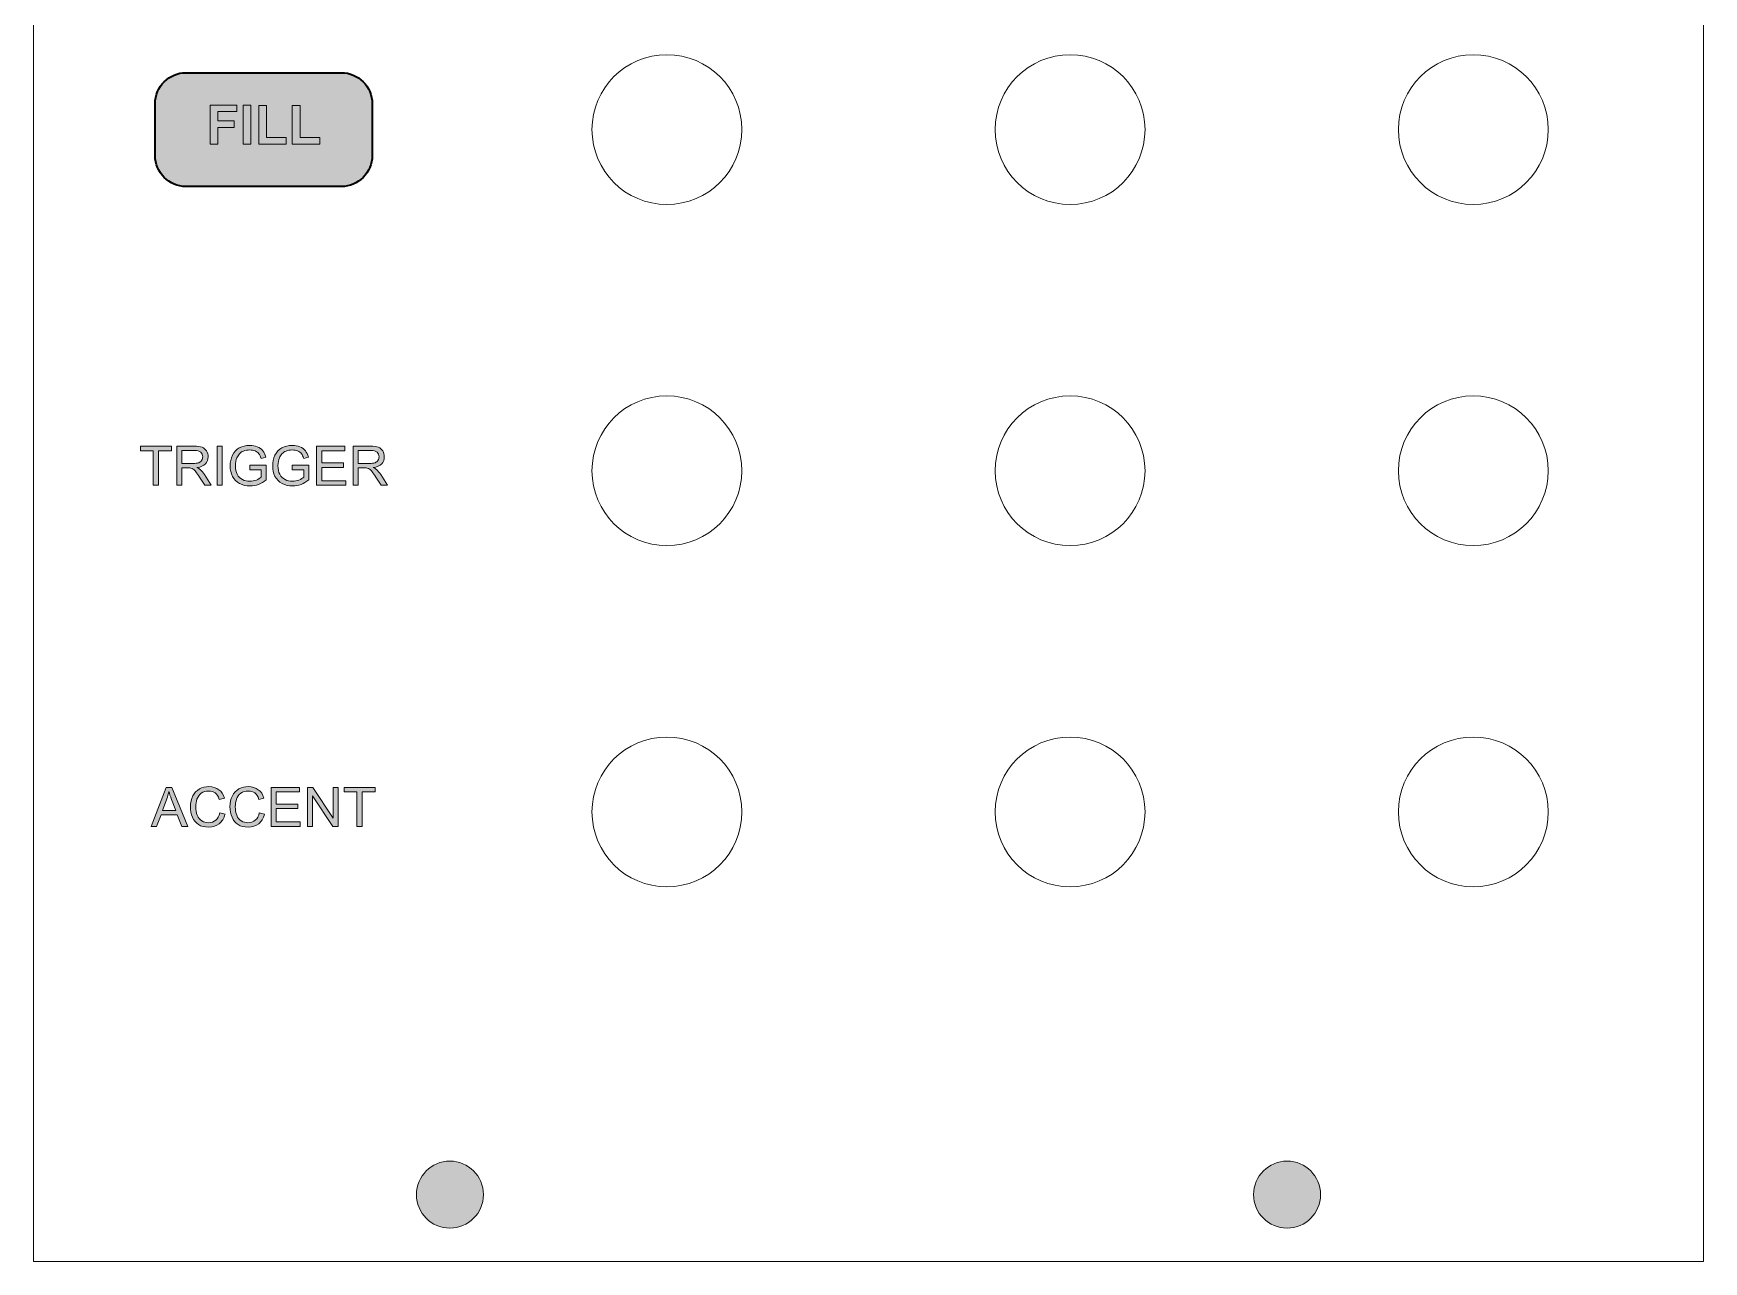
# Model space of a CAD drawing. Header units: millimetres. Extents: x -54 to 54, y -111 to 111.
# Drawn here: x -53.8 to 53.8, y -111 to -31.8 of the extents above; entities that cross this region are included whole.
import ezdxf

# ---------------------------------------------------------------- set-up
doc = ezdxf.new("R2010")
doc.units = ezdxf.units.MM
doc.header["$MEASUREMENT"] = 0
doc.layers.add('Decoupe', color=7, linetype='Continuous')
doc.layers.add('Impression', color=7, linetype='Continuous')

# ---------------------------------------------------------------- blocks, each defined once
blk = doc.blocks.new('block 8')
at = {"layer": 'Impression', "true_color": 0x231f20}
h = blk.add_hatch(color=250, dxfattribs=at)
h.dxf.hatch_style = 2
h.paths.add_polyline_path([(-46.26, -82.94), (-45.29, -80.42), (-44.93, -80.42), (-43.89, -82.94), (-44.27, -82.94), (-44.57, -82.18), (-45.62, -82.18), (-45.9, -82.94)])
edge = h.paths.add_edge_path()
edge.add_spline(control_points=[(-45.53, -81.9), (-45.53, -81.9), (-44.67, -81.9), (-44.67, -81.9), (-44.67, -81.9), (-44.94, -81.2), (-44.94, -81.2), (-45.02, -80.99), (-45.08, -80.82), (-45.11, -80.68), (-45.15, -80.84), (-45.19, -81), (-45.25, -81.16), (-45.25, -81.16), (-45.53, -81.9), (-45.53, -81.9)], knot_values=[0, 0, 0, 0, 1, 1, 1, 2, 2, 2, 3, 3, 3, 4, 4, 4, 5, 5, 5, 5], degree=3, periodic=1)
h = blk.add_hatch(color=250, dxfattribs=at)
h.dxf.hatch_style = 2
edge = h.paths.add_edge_path()
edge.add_spline(control_points=[(-41.82, -82.06), (-41.82, -82.06), (-41.49, -82.14), (-41.49, -82.14), (-41.56, -82.41), (-41.69, -82.62), (-41.87, -82.77), (-42.05, -82.91), (-42.27, -82.98), (-42.54, -82.98), (-42.81, -82.98), (-43.03, -82.93), (-43.2, -82.82), (-43.37, -82.71), (-43.5, -82.55), (-43.59, -82.34), (-43.68, -82.13), (-43.72, -81.9), (-43.72, -81.66), (-43.72, -81.4), (-43.67, -81.17), (-43.57, -80.97), (-43.47, -80.78), (-43.33, -80.63), (-43.14, -80.52), (-42.96, -80.42), (-42.75, -80.37), (-42.53, -80.37), (-42.28, -80.37), (-42.07, -80.44), (-41.89, -80.57), (-41.72, -80.69), (-41.6, -80.87), (-41.53, -81.11), (-41.53, -81.11), (-41.86, -81.19), (-41.86, -81.19), (-41.92, -81), (-42.01, -80.87), (-42.12, -80.78), (-42.23, -80.7), (-42.37, -80.66), (-42.54, -80.66), (-42.73, -80.66), (-42.89, -80.7), (-43.02, -80.8), (-43.15, -80.89), (-43.25, -81.02), (-43.3, -81.17), (-43.35, -81.33), (-43.38, -81.49), (-43.38, -81.66), (-43.38, -81.87), (-43.35, -82.06), (-43.28, -82.22), (-43.22, -82.38), (-43.12, -82.5), (-42.99, -82.58), (-42.86, -82.66), (-42.72, -82.7), (-42.56, -82.7), (-42.38, -82.7), (-42.22, -82.64), (-42.09, -82.54), (-41.96, -82.43), (-41.87, -82.27), (-41.82, -82.06)], knot_values=[0, 0, 0, 0, 1, 1, 1, 2, 2, 2, 3, 3, 3, 4, 4, 4, 5, 5, 5, 6, 6, 6, 7, 7, 7, 8, 8, 8, 9, 9, 9, 10, 10, 10, 11, 11, 11, 12, 12, 12, 13, 13, 13, 14, 14, 14, 15, 15, 15, 16, 16, 16, 17, 17, 17, 18, 18, 18, 19, 19, 19, 20, 20, 20, 21, 21, 21, 22, 22, 22, 22], degree=3, periodic=1)
h = blk.add_hatch(color=250, dxfattribs=at)
h.dxf.hatch_style = 2
edge = h.paths.add_edge_path()
edge.add_spline(control_points=[(-39.28, -82.06), (-39.28, -82.06), (-38.94, -82.14), (-38.94, -82.14), (-39.01, -82.41), (-39.14, -82.62), (-39.32, -82.77), (-39.5, -82.91), (-39.73, -82.98), (-39.99, -82.98), (-40.26, -82.98), (-40.48, -82.93), (-40.65, -82.82), (-40.82, -82.71), (-40.95, -82.55), (-41.04, -82.34), (-41.13, -82.13), (-41.18, -81.9), (-41.18, -81.66), (-41.18, -81.4), (-41.12, -81.17), (-41.02, -80.97), (-40.92, -80.78), (-40.78, -80.63), (-40.6, -80.52), (-40.41, -80.42), (-40.21, -80.37), (-39.98, -80.37), (-39.73, -80.37), (-39.52, -80.44), (-39.35, -80.57), (-39.17, -80.69), (-39.05, -80.87), (-38.99, -81.11), (-38.99, -81.11), (-39.32, -81.19), (-39.32, -81.19), (-39.37, -81), (-39.46, -80.87), (-39.57, -80.78), (-39.68, -80.7), (-39.82, -80.66), (-39.99, -80.66), (-40.18, -80.66), (-40.35, -80.7), (-40.48, -80.8), (-40.61, -80.89), (-40.7, -81.02), (-40.75, -81.17), (-40.8, -81.33), (-40.83, -81.49), (-40.83, -81.66), (-40.83, -81.87), (-40.8, -82.06), (-40.74, -82.22), (-40.67, -82.38), (-40.58, -82.5), (-40.45, -82.58), (-40.31, -82.66), (-40.17, -82.7), (-40.02, -82.7), (-39.83, -82.7), (-39.67, -82.64), (-39.54, -82.54), (-39.41, -82.43), (-39.32, -82.27), (-39.28, -82.06)], knot_values=[0, 0, 0, 0, 1, 1, 1, 2, 2, 2, 3, 3, 3, 4, 4, 4, 5, 5, 5, 6, 6, 6, 7, 7, 7, 8, 8, 8, 9, 9, 9, 10, 10, 10, 11, 11, 11, 12, 12, 12, 13, 13, 13, 14, 14, 14, 15, 15, 15, 16, 16, 16, 17, 17, 17, 18, 18, 18, 19, 19, 19, 20, 20, 20, 21, 21, 21, 22, 22, 22, 22], degree=3, periodic=1)
h = blk.add_hatch(color=250, dxfattribs=at)
h.dxf.hatch_style = 2
h.paths.add_polyline_path([(-38.52, -82.94), (-38.52, -80.42), (-36.7, -80.42), (-36.7, -80.71), (-38.19, -80.71), (-38.19, -81.49), (-36.79, -81.49), (-36.79, -81.78), (-38.19, -81.78), (-38.19, -82.64), (-36.64, -82.64), (-36.64, -82.94)])
h = blk.add_hatch(color=250, dxfattribs=at)
h.dxf.hatch_style = 2
h.paths.add_polyline_path([(-36.18, -82.94), (-36.18, -80.42), (-35.84, -80.42), (-34.51, -82.4), (-34.51, -80.42), (-34.19, -80.42), (-34.19, -82.94), (-34.54, -82.94), (-35.86, -80.96), (-35.86, -82.94)])
h = blk.add_hatch(color=250, dxfattribs=at)
h.dxf.hatch_style = 2
h.paths.add_polyline_path([(-32.99, -82.94), (-32.99, -80.71), (-33.82, -80.71), (-33.82, -80.42), (-31.82, -80.42), (-31.82, -80.71), (-32.65, -80.71), (-32.65, -82.94)])
at = {"layer": 'Impression', "lineweight": 0}
for points in [[(-46.26, -82.94), (-45.29, -80.42), (-44.93, -80.42), (-43.89, -82.94), (-44.27, -82.94), (-44.57, -82.18), (-45.62, -82.18), (-45.9, -82.94), (-46.26, -82.94)], [(-38.52, -82.94), (-38.52, -80.42), (-36.7, -80.42), (-36.7, -80.71), (-38.19, -80.71), (-38.19, -81.49), (-36.79, -81.49), (-36.79, -81.78), (-38.19, -81.78), (-38.19, -82.64), (-36.64, -82.64), (-36.64, -82.94), (-38.52, -82.94)], [(-36.18, -82.94), (-36.18, -80.42), (-35.84, -80.42), (-34.51, -82.4), (-34.51, -80.42), (-34.19, -80.42), (-34.19, -82.94), (-34.54, -82.94), (-35.86, -80.96), (-35.86, -82.94), (-36.18, -82.94)], [(-32.99, -82.94), (-32.99, -80.71), (-33.82, -80.71), (-33.82, -80.42), (-31.82, -80.42), (-31.82, -80.71), (-32.65, -80.71), (-32.65, -82.94), (-32.99, -82.94)]]:
    blk.add_lwpolyline(points, dxfattribs=at)
for points, knots in [([(-45.53, -81.9), (-45.53, -81.9), (-44.67, -81.9), (-44.67, -81.9), (-44.67, -81.9), (-44.94, -81.2), (-44.94, -81.2), (-45.02, -80.99), (-45.08, -80.82), (-45.11, -80.68), (-45.15, -80.84), (-45.19, -81), (-45.25, -81.16), (-45.25, -81.16), (-45.53, -81.9), (-45.53, -81.9)], [0, 0, 0, 0, 1, 1, 1, 2, 2, 2, 3, 3, 3, 4, 4, 4, 5, 5, 5, 5]), ([(-41.82, -82.06), (-41.82, -82.06), (-41.49, -82.14), (-41.49, -82.14), (-41.56, -82.41), (-41.69, -82.62), (-41.87, -82.77), (-42.05, -82.91), (-42.27, -82.98), (-42.54, -82.98), (-42.81, -82.98), (-43.03, -82.93), (-43.2, -82.82), (-43.37, -82.71), (-43.5, -82.55), (-43.59, -82.34), (-43.68, -82.13), (-43.72, -81.9), (-43.72, -81.66), (-43.72, -81.4), (-43.67, -81.17), (-43.57, -80.97), (-43.47, -80.78), (-43.33, -80.63), (-43.14, -80.52), (-42.96, -80.42), (-42.75, -80.37), (-42.53, -80.37), (-42.28, -80.37), (-42.07, -80.44), (-41.89, -80.57), (-41.72, -80.69), (-41.6, -80.87), (-41.53, -81.11), (-41.53, -81.11), (-41.86, -81.19), (-41.86, -81.19), (-41.92, -81), (-42.01, -80.87), (-42.12, -80.78), (-42.23, -80.7), (-42.37, -80.66), (-42.54, -80.66), (-42.73, -80.66), (-42.89, -80.7), (-43.02, -80.8), (-43.15, -80.89), (-43.25, -81.02), (-43.3, -81.17), (-43.35, -81.33), (-43.38, -81.49), (-43.38, -81.66), (-43.38, -81.87), (-43.35, -82.06), (-43.28, -82.22), (-43.22, -82.38), (-43.12, -82.5), (-42.99, -82.58), (-42.86, -82.66), (-42.72, -82.7), (-42.56, -82.7), (-42.38, -82.7), (-42.22, -82.64), (-42.09, -82.54), (-41.96, -82.43), (-41.87, -82.27), (-41.82, -82.06)], [0, 0, 0, 0, 1, 1, 1, 2, 2, 2, 3, 3, 3, 4, 4, 4, 5, 5, 5, 6, 6, 6, 7, 7, 7, 8, 8, 8, 9, 9, 9, 10, 10, 10, 11, 11, 11, 12, 12, 12, 13, 13, 13, 14, 14, 14, 15, 15, 15, 16, 16, 16, 17, 17, 17, 18, 18, 18, 19, 19, 19, 20, 20, 20, 21, 21, 21, 22, 22, 22, 22]), ([(-39.28, -82.06), (-39.28, -82.06), (-38.94, -82.14), (-38.94, -82.14), (-39.01, -82.41), (-39.14, -82.62), (-39.32, -82.77), (-39.5, -82.91), (-39.73, -82.98), (-39.99, -82.98), (-40.26, -82.98), (-40.48, -82.93), (-40.65, -82.82), (-40.82, -82.71), (-40.95, -82.55), (-41.04, -82.34), (-41.13, -82.13), (-41.18, -81.9), (-41.18, -81.66), (-41.18, -81.4), (-41.12, -81.17), (-41.02, -80.97), (-40.92, -80.78), (-40.78, -80.63), (-40.6, -80.52), (-40.41, -80.42), (-40.21, -80.37), (-39.98, -80.37), (-39.73, -80.37), (-39.52, -80.44), (-39.35, -80.57), (-39.17, -80.69), (-39.05, -80.87), (-38.99, -81.11), (-38.99, -81.11), (-39.32, -81.19), (-39.32, -81.19), (-39.37, -81), (-39.46, -80.87), (-39.57, -80.78), (-39.68, -80.7), (-39.82, -80.66), (-39.99, -80.66), (-40.18, -80.66), (-40.35, -80.7), (-40.48, -80.8), (-40.61, -80.89), (-40.7, -81.02), (-40.75, -81.17), (-40.8, -81.33), (-40.83, -81.49), (-40.83, -81.66), (-40.83, -81.87), (-40.8, -82.06), (-40.74, -82.22), (-40.67, -82.38), (-40.58, -82.5), (-40.45, -82.58), (-40.31, -82.66), (-40.17, -82.7), (-40.02, -82.7), (-39.83, -82.7), (-39.67, -82.64), (-39.54, -82.54), (-39.41, -82.43), (-39.32, -82.27), (-39.28, -82.06)], [0, 0, 0, 0, 1, 1, 1, 2, 2, 2, 3, 3, 3, 4, 4, 4, 5, 5, 5, 6, 6, 6, 7, 7, 7, 8, 8, 8, 9, 9, 9, 10, 10, 10, 11, 11, 11, 12, 12, 12, 13, 13, 13, 14, 14, 14, 15, 15, 15, 16, 16, 16, 17, 17, 17, 18, 18, 18, 19, 19, 19, 20, 20, 20, 21, 21, 21, 22, 22, 22, 22])]:
    blk.add_open_spline(points, degree=3, knots=knots, dxfattribs=at)
blk = doc.blocks.new('block 9')
at = {"layer": 'Impression', "true_color": 0x231f20}
h = blk.add_hatch(color=250, dxfattribs=at)
h.dxf.hatch_style = 2
h.paths.add_polyline_path([(-46.12, -60.94), (-46.12, -58.71), (-46.95, -58.71), (-46.95, -58.42), (-44.95, -58.42), (-44.95, -58.71), (-45.79, -58.71), (-45.79, -60.94)])
h = blk.add_hatch(color=250, dxfattribs=at)
h.dxf.hatch_style = 2
edge = h.paths.add_edge_path()
edge.add_spline(control_points=[(-44.6, -60.94), (-44.6, -60.94), (-44.6, -58.42), (-44.6, -58.42), (-44.6, -58.42), (-43.48, -58.42), (-43.48, -58.42), (-43.26, -58.42), (-43.09, -58.44), (-42.97, -58.48), (-42.85, -58.53), (-42.76, -58.61), (-42.69, -58.72), (-42.62, -58.84), (-42.58, -58.97), (-42.58, -59.1), (-42.58, -59.28), (-42.64, -59.43), (-42.76, -59.56), (-42.87, -59.68), (-43.05, -59.76), (-43.3, -59.79), (-43.21, -59.83), (-43.14, -59.88), (-43.09, -59.92), (-43, -60.01), (-42.9, -60.12), (-42.82, -60.25), (-42.82, -60.25), (-42.38, -60.94), (-42.38, -60.94), (-42.38, -60.94), (-42.8, -60.94), (-42.8, -60.94), (-42.8, -60.94), (-43.13, -60.42), (-43.13, -60.42), (-43.23, -60.26), (-43.31, -60.15), (-43.37, -60.07), (-43.44, -59.99), (-43.49, -59.93), (-43.54, -59.9), (-43.59, -59.87), (-43.64, -59.84), (-43.7, -59.83), (-43.73, -59.82), (-43.8, -59.82), (-43.88, -59.82), (-43.88, -59.82), (-44.27, -59.82), (-44.27, -59.82), (-44.27, -59.82), (-44.27, -60.94), (-44.27, -60.94), (-44.27, -60.94), (-44.6, -60.94), (-44.6, -60.94)], knot_values=[0, 0, 0, 0, 1, 1, 1, 2, 2, 2, 3, 3, 3, 4, 4, 4, 5, 5, 5, 6, 6, 6, 7, 7, 7, 8, 8, 8, 9, 9, 9, 10, 10, 10, 11, 11, 11, 12, 12, 12, 13, 13, 13, 14, 14, 14, 15, 15, 15, 16, 16, 16, 17, 17, 17, 18, 18, 18, 19, 19, 19, 19], degree=3, periodic=1)
edge = h.paths.add_edge_path()
edge.add_spline(control_points=[(-44.27, -59.53), (-44.27, -59.53), (-43.55, -59.53), (-43.55, -59.53), (-43.4, -59.53), (-43.28, -59.51), (-43.19, -59.48), (-43.11, -59.45), (-43.04, -59.4), (-43, -59.33), (-42.95, -59.26), (-42.93, -59.19), (-42.93, -59.1), (-42.93, -58.98), (-42.97, -58.89), (-43.06, -58.81), (-43.15, -58.73), (-43.28, -58.69), (-43.47, -58.69), (-43.47, -58.69), (-44.27, -58.69), (-44.27, -58.69), (-44.27, -58.69), (-44.27, -59.53), (-44.27, -59.53)], knot_values=[0, 0, 0, 0, 1, 1, 1, 2, 2, 2, 3, 3, 3, 4, 4, 4, 5, 5, 5, 6, 6, 6, 7, 7, 7, 8, 8, 8, 8], degree=3, periodic=1)
h = blk.add_hatch(color=250, dxfattribs=at)
h.dxf.hatch_style = 2
h.paths.add_polyline_path([(-42, -60.94), (-42, -58.42), (-41.67, -58.42), (-41.67, -60.94)])
h = blk.add_hatch(color=250, dxfattribs=at)
h.dxf.hatch_style = 2
edge = h.paths.add_edge_path()
edge.add_spline(control_points=[(-39.9, -59.95), (-39.9, -59.95), (-39.9, -59.65), (-39.9, -59.65), (-39.9, -59.65), (-38.83, -59.65), (-38.83, -59.65), (-38.83, -59.65), (-38.83, -60.59), (-38.83, -60.59), (-38.99, -60.72), (-39.16, -60.82), (-39.34, -60.88), (-39.51, -60.95), (-39.69, -60.98), (-39.87, -60.98), (-40.12, -60.98), (-40.35, -60.93), (-40.55, -60.82), (-40.75, -60.72), (-40.91, -60.56), (-41.01, -60.36), (-41.11, -60.16), (-41.17, -59.94), (-41.17, -59.69), (-41.17, -59.44), (-41.11, -59.21), (-41.01, -59), (-40.91, -58.79), (-40.76, -58.63), (-40.57, -58.53), (-40.37, -58.42), (-40.15, -58.37), (-39.9, -58.37), (-39.72, -58.37), (-39.55, -58.4), (-39.41, -58.46), (-39.26, -58.52), (-39.14, -58.6), (-39.06, -58.71), (-38.97, -58.81), (-38.91, -58.95), (-38.87, -59.12), (-38.87, -59.12), (-39.17, -59.2), (-39.17, -59.2), (-39.21, -59.08), (-39.25, -58.97), (-39.31, -58.9), (-39.37, -58.83), (-39.45, -58.77), (-39.55, -58.72), (-39.66, -58.68), (-39.77, -58.66), (-39.9, -58.66), (-40.05, -58.66), (-40.18, -58.68), (-40.3, -58.73), (-40.41, -58.77), (-40.5, -58.84), (-40.56, -58.91), (-40.63, -58.99), (-40.69, -59.07), (-40.72, -59.16), (-40.79, -59.32), (-40.82, -59.49), (-40.82, -59.67), (-40.82, -59.89), (-40.78, -60.08), (-40.7, -60.23), (-40.63, -60.39), (-40.51, -60.5), (-40.37, -60.57), (-40.22, -60.65), (-40.06, -60.68), (-39.89, -60.68), (-39.75, -60.68), (-39.61, -60.65), (-39.47, -60.6), (-39.33, -60.54), (-39.23, -60.48), (-39.16, -60.42), (-39.16, -60.42), (-39.16, -59.95), (-39.16, -59.95), (-39.16, -59.95), (-39.9, -59.95), (-39.9, -59.95)], knot_values=[0, 0, 0, 0, 1, 1, 1, 2, 2, 2, 3, 3, 3, 4, 4, 4, 5, 5, 5, 6, 6, 6, 7, 7, 7, 8, 8, 8, 9, 9, 9, 10, 10, 10, 11, 11, 11, 12, 12, 12, 13, 13, 13, 14, 14, 14, 15, 15, 15, 16, 16, 16, 17, 17, 17, 18, 18, 18, 19, 19, 19, 20, 20, 20, 21, 21, 21, 22, 22, 22, 23, 23, 23, 24, 24, 24, 25, 25, 25, 26, 26, 26, 27, 27, 27, 28, 28, 28, 29, 29, 29, 29], degree=3, periodic=1)
h = blk.add_hatch(color=250, dxfattribs=at)
h.dxf.hatch_style = 2
edge = h.paths.add_edge_path()
edge.add_spline(control_points=[(-37.16, -59.95), (-37.16, -59.95), (-37.16, -59.65), (-37.16, -59.65), (-37.16, -59.65), (-36.09, -59.65), (-36.09, -59.65), (-36.09, -59.65), (-36.09, -60.59), (-36.09, -60.59), (-36.25, -60.72), (-36.42, -60.82), (-36.59, -60.88), (-36.77, -60.95), (-36.95, -60.98), (-37.13, -60.98), (-37.38, -60.98), (-37.6, -60.93), (-37.81, -60.82), (-38.01, -60.72), (-38.16, -60.56), (-38.27, -60.36), (-38.37, -60.16), (-38.42, -59.94), (-38.42, -59.69), (-38.42, -59.44), (-38.37, -59.21), (-38.27, -59), (-38.16, -58.79), (-38.02, -58.63), (-37.82, -58.53), (-37.63, -58.42), (-37.41, -58.37), (-37.16, -58.37), (-36.97, -58.37), (-36.81, -58.4), (-36.66, -58.46), (-36.51, -58.52), (-36.4, -58.6), (-36.31, -58.71), (-36.23, -58.81), (-36.17, -58.95), (-36.12, -59.12), (-36.12, -59.12), (-36.42, -59.2), (-36.42, -59.2), (-36.46, -59.08), (-36.51, -58.97), (-36.57, -58.9), (-36.62, -58.83), (-36.7, -58.77), (-36.81, -58.72), (-36.91, -58.68), (-37.03, -58.66), (-37.16, -58.66), (-37.31, -58.66), (-37.44, -58.68), (-37.55, -58.73), (-37.66, -58.77), (-37.75, -58.84), (-37.82, -58.91), (-37.89, -58.99), (-37.94, -59.07), (-37.98, -59.16), (-38.04, -59.32), (-38.08, -59.49), (-38.08, -59.67), (-38.08, -59.89), (-38.04, -60.08), (-37.96, -60.23), (-37.88, -60.39), (-37.77, -60.5), (-37.62, -60.57), (-37.47, -60.65), (-37.32, -60.68), (-37.15, -60.68), (-37.01, -60.68), (-36.86, -60.65), (-36.73, -60.6), (-36.59, -60.54), (-36.48, -60.48), (-36.41, -60.42), (-36.41, -60.42), (-36.41, -59.95), (-36.41, -59.95), (-36.41, -59.95), (-37.16, -59.95), (-37.16, -59.95)], knot_values=[0, 0, 0, 0, 1, 1, 1, 2, 2, 2, 3, 3, 3, 4, 4, 4, 5, 5, 5, 6, 6, 6, 7, 7, 7, 8, 8, 8, 9, 9, 9, 10, 10, 10, 11, 11, 11, 12, 12, 12, 13, 13, 13, 14, 14, 14, 15, 15, 15, 16, 16, 16, 17, 17, 17, 18, 18, 18, 19, 19, 19, 20, 20, 20, 21, 21, 21, 22, 22, 22, 23, 23, 23, 24, 24, 24, 25, 25, 25, 26, 26, 26, 27, 27, 27, 28, 28, 28, 29, 29, 29, 29], degree=3, periodic=1)
h = blk.add_hatch(color=250, dxfattribs=at)
h.dxf.hatch_style = 2
h.paths.add_polyline_path([(-35.59, -60.94), (-35.59, -58.42), (-33.76, -58.42), (-33.76, -58.71), (-35.25, -58.71), (-35.25, -59.49), (-33.85, -59.49), (-33.85, -59.78), (-35.25, -59.78), (-35.25, -60.64), (-33.7, -60.64), (-33.7, -60.94)])
h = blk.add_hatch(color=250, dxfattribs=at)
h.dxf.hatch_style = 2
edge = h.paths.add_edge_path()
edge.add_spline(control_points=[(-33.23, -60.94), (-33.23, -60.94), (-33.23, -58.42), (-33.23, -58.42), (-33.23, -58.42), (-32.11, -58.42), (-32.11, -58.42), (-31.89, -58.42), (-31.72, -58.44), (-31.6, -58.48), (-31.48, -58.53), (-31.39, -58.61), (-31.32, -58.72), (-31.25, -58.84), (-31.22, -58.97), (-31.22, -59.1), (-31.22, -59.28), (-31.27, -59.43), (-31.39, -59.56), (-31.51, -59.68), (-31.68, -59.76), (-31.93, -59.79), (-31.84, -59.83), (-31.77, -59.88), (-31.73, -59.92), (-31.63, -60.01), (-31.54, -60.12), (-31.45, -60.25), (-31.45, -60.25), (-31.01, -60.94), (-31.01, -60.94), (-31.01, -60.94), (-31.43, -60.94), (-31.43, -60.94), (-31.43, -60.94), (-31.76, -60.42), (-31.76, -60.42), (-31.86, -60.26), (-31.94, -60.15), (-32, -60.07), (-32.07, -59.99), (-32.12, -59.93), (-32.17, -59.9), (-32.22, -59.87), (-32.28, -59.84), (-32.33, -59.83), (-32.36, -59.82), (-32.43, -59.82), (-32.51, -59.82), (-32.51, -59.82), (-32.9, -59.82), (-32.9, -59.82), (-32.9, -59.82), (-32.9, -60.94), (-32.9, -60.94), (-32.9, -60.94), (-33.23, -60.94), (-33.23, -60.94)], knot_values=[0, 0, 0, 0, 1, 1, 1, 2, 2, 2, 3, 3, 3, 4, 4, 4, 5, 5, 5, 6, 6, 6, 7, 7, 7, 8, 8, 8, 9, 9, 9, 10, 10, 10, 11, 11, 11, 12, 12, 12, 13, 13, 13, 14, 14, 14, 15, 15, 15, 16, 16, 16, 17, 17, 17, 18, 18, 18, 19, 19, 19, 19], degree=3, periodic=1)
edge = h.paths.add_edge_path()
edge.add_spline(control_points=[(-32.9, -59.53), (-32.9, -59.53), (-32.18, -59.53), (-32.18, -59.53), (-32.03, -59.53), (-31.91, -59.51), (-31.82, -59.48), (-31.74, -59.45), (-31.67, -59.4), (-31.63, -59.33), (-31.58, -59.26), (-31.56, -59.19), (-31.56, -59.1), (-31.56, -58.98), (-31.6, -58.89), (-31.69, -58.81), (-31.78, -58.73), (-31.91, -58.69), (-32.1, -58.69), (-32.1, -58.69), (-32.9, -58.69), (-32.9, -58.69), (-32.9, -58.69), (-32.9, -59.53), (-32.9, -59.53)], knot_values=[0, 0, 0, 0, 1, 1, 1, 2, 2, 2, 3, 3, 3, 4, 4, 4, 5, 5, 5, 6, 6, 6, 7, 7, 7, 8, 8, 8, 8], degree=3, periodic=1)
at = {"layer": 'Impression', "lineweight": 0}
for points in [[(-46.12, -60.94), (-46.12, -58.71), (-46.95, -58.71), (-46.95, -58.42), (-44.95, -58.42), (-44.95, -58.71), (-45.79, -58.71), (-45.79, -60.94), (-46.12, -60.94)], [(-42, -60.94), (-42, -58.42), (-41.67, -58.42), (-41.67, -60.94), (-42, -60.94)], [(-35.59, -60.94), (-35.59, -58.42), (-33.76, -58.42), (-33.76, -58.71), (-35.25, -58.71), (-35.25, -59.49), (-33.85, -59.49), (-33.85, -59.78), (-35.25, -59.78), (-35.25, -60.64), (-33.7, -60.64), (-33.7, -60.94), (-35.59, -60.94)]]:
    blk.add_lwpolyline(points, dxfattribs=at)
for points, knots in [([(-44.6, -60.94), (-44.6, -60.94), (-44.6, -58.42), (-44.6, -58.42), (-44.6, -58.42), (-43.48, -58.42), (-43.48, -58.42), (-43.26, -58.42), (-43.09, -58.44), (-42.97, -58.48), (-42.85, -58.53), (-42.76, -58.61), (-42.69, -58.72), (-42.62, -58.84), (-42.58, -58.97), (-42.58, -59.1), (-42.58, -59.28), (-42.64, -59.43), (-42.76, -59.56), (-42.87, -59.68), (-43.05, -59.76), (-43.3, -59.79), (-43.21, -59.83), (-43.14, -59.88), (-43.09, -59.92), (-43, -60.01), (-42.9, -60.12), (-42.82, -60.25), (-42.82, -60.25), (-42.38, -60.94), (-42.38, -60.94), (-42.38, -60.94), (-42.8, -60.94), (-42.8, -60.94), (-42.8, -60.94), (-43.13, -60.42), (-43.13, -60.42), (-43.23, -60.26), (-43.31, -60.15), (-43.37, -60.07), (-43.44, -59.99), (-43.49, -59.93), (-43.54, -59.9), (-43.59, -59.87), (-43.64, -59.84), (-43.7, -59.83), (-43.73, -59.82), (-43.8, -59.82), (-43.88, -59.82), (-43.88, -59.82), (-44.27, -59.82), (-44.27, -59.82), (-44.27, -59.82), (-44.27, -60.94), (-44.27, -60.94), (-44.27, -60.94), (-44.6, -60.94), (-44.6, -60.94)], [0, 0, 0, 0, 1, 1, 1, 2, 2, 2, 3, 3, 3, 4, 4, 4, 5, 5, 5, 6, 6, 6, 7, 7, 7, 8, 8, 8, 9, 9, 9, 10, 10, 10, 11, 11, 11, 12, 12, 12, 13, 13, 13, 14, 14, 14, 15, 15, 15, 16, 16, 16, 17, 17, 17, 18, 18, 18, 19, 19, 19, 19]), ([(-44.27, -59.53), (-44.27, -59.53), (-43.55, -59.53), (-43.55, -59.53), (-43.4, -59.53), (-43.28, -59.51), (-43.19, -59.48), (-43.11, -59.45), (-43.04, -59.4), (-43, -59.33), (-42.95, -59.26), (-42.93, -59.19), (-42.93, -59.1), (-42.93, -58.98), (-42.97, -58.89), (-43.06, -58.81), (-43.15, -58.73), (-43.28, -58.69), (-43.47, -58.69), (-43.47, -58.69), (-44.27, -58.69), (-44.27, -58.69), (-44.27, -58.69), (-44.27, -59.53), (-44.27, -59.53)], [0, 0, 0, 0, 1, 1, 1, 2, 2, 2, 3, 3, 3, 4, 4, 4, 5, 5, 5, 6, 6, 6, 7, 7, 7, 8, 8, 8, 8]), ([(-39.9, -59.95), (-39.9, -59.95), (-39.9, -59.65), (-39.9, -59.65), (-39.9, -59.65), (-38.83, -59.65), (-38.83, -59.65), (-38.83, -59.65), (-38.83, -60.59), (-38.83, -60.59), (-38.99, -60.72), (-39.16, -60.82), (-39.34, -60.88), (-39.51, -60.95), (-39.69, -60.98), (-39.87, -60.98), (-40.12, -60.98), (-40.35, -60.93), (-40.55, -60.82), (-40.75, -60.72), (-40.91, -60.56), (-41.01, -60.36), (-41.11, -60.16), (-41.17, -59.94), (-41.17, -59.69), (-41.17, -59.44), (-41.11, -59.21), (-41.01, -59), (-40.91, -58.79), (-40.76, -58.63), (-40.57, -58.53), (-40.37, -58.42), (-40.15, -58.37), (-39.9, -58.37), (-39.72, -58.37), (-39.55, -58.4), (-39.41, -58.46), (-39.26, -58.52), (-39.14, -58.6), (-39.06, -58.71), (-38.97, -58.81), (-38.91, -58.95), (-38.87, -59.12), (-38.87, -59.12), (-39.17, -59.2), (-39.17, -59.2), (-39.21, -59.08), (-39.25, -58.97), (-39.31, -58.9), (-39.37, -58.83), (-39.45, -58.77), (-39.55, -58.72), (-39.66, -58.68), (-39.77, -58.66), (-39.9, -58.66), (-40.05, -58.66), (-40.18, -58.68), (-40.3, -58.73), (-40.41, -58.77), (-40.5, -58.84), (-40.56, -58.91), (-40.63, -58.99), (-40.69, -59.07), (-40.72, -59.16), (-40.79, -59.32), (-40.82, -59.49), (-40.82, -59.67), (-40.82, -59.89), (-40.78, -60.08), (-40.7, -60.23), (-40.63, -60.39), (-40.51, -60.5), (-40.37, -60.57), (-40.22, -60.65), (-40.06, -60.68), (-39.89, -60.68), (-39.75, -60.68), (-39.61, -60.65), (-39.47, -60.6), (-39.33, -60.54), (-39.23, -60.48), (-39.16, -60.42), (-39.16, -60.42), (-39.16, -59.95), (-39.16, -59.95), (-39.16, -59.95), (-39.9, -59.95), (-39.9, -59.95)], [0, 0, 0, 0, 1, 1, 1, 2, 2, 2, 3, 3, 3, 4, 4, 4, 5, 5, 5, 6, 6, 6, 7, 7, 7, 8, 8, 8, 9, 9, 9, 10, 10, 10, 11, 11, 11, 12, 12, 12, 13, 13, 13, 14, 14, 14, 15, 15, 15, 16, 16, 16, 17, 17, 17, 18, 18, 18, 19, 19, 19, 20, 20, 20, 21, 21, 21, 22, 22, 22, 23, 23, 23, 24, 24, 24, 25, 25, 25, 26, 26, 26, 27, 27, 27, 28, 28, 28, 29, 29, 29, 29]), ([(-37.16, -59.95), (-37.16, -59.95), (-37.16, -59.65), (-37.16, -59.65), (-37.16, -59.65), (-36.09, -59.65), (-36.09, -59.65), (-36.09, -59.65), (-36.09, -60.59), (-36.09, -60.59), (-36.25, -60.72), (-36.42, -60.82), (-36.59, -60.88), (-36.77, -60.95), (-36.95, -60.98), (-37.13, -60.98), (-37.38, -60.98), (-37.6, -60.93), (-37.81, -60.82), (-38.01, -60.72), (-38.16, -60.56), (-38.27, -60.36), (-38.37, -60.16), (-38.42, -59.94), (-38.42, -59.69), (-38.42, -59.44), (-38.37, -59.21), (-38.27, -59), (-38.16, -58.79), (-38.02, -58.63), (-37.82, -58.53), (-37.63, -58.42), (-37.41, -58.37), (-37.16, -58.37), (-36.97, -58.37), (-36.81, -58.4), (-36.66, -58.46), (-36.51, -58.52), (-36.4, -58.6), (-36.31, -58.71), (-36.23, -58.81), (-36.17, -58.95), (-36.12, -59.12), (-36.12, -59.12), (-36.42, -59.2), (-36.42, -59.2), (-36.46, -59.08), (-36.51, -58.97), (-36.57, -58.9), (-36.62, -58.83), (-36.7, -58.77), (-36.81, -58.72), (-36.91, -58.68), (-37.03, -58.66), (-37.16, -58.66), (-37.31, -58.66), (-37.44, -58.68), (-37.55, -58.73), (-37.66, -58.77), (-37.75, -58.84), (-37.82, -58.91), (-37.89, -58.99), (-37.94, -59.07), (-37.98, -59.16), (-38.04, -59.32), (-38.08, -59.49), (-38.08, -59.67), (-38.08, -59.89), (-38.04, -60.08), (-37.96, -60.23), (-37.88, -60.39), (-37.77, -60.5), (-37.62, -60.57), (-37.47, -60.65), (-37.32, -60.68), (-37.15, -60.68), (-37.01, -60.68), (-36.86, -60.65), (-36.73, -60.6), (-36.59, -60.54), (-36.48, -60.48), (-36.41, -60.42), (-36.41, -60.42), (-36.41, -59.95), (-36.41, -59.95), (-36.41, -59.95), (-37.16, -59.95), (-37.16, -59.95)], [0, 0, 0, 0, 1, 1, 1, 2, 2, 2, 3, 3, 3, 4, 4, 4, 5, 5, 5, 6, 6, 6, 7, 7, 7, 8, 8, 8, 9, 9, 9, 10, 10, 10, 11, 11, 11, 12, 12, 12, 13, 13, 13, 14, 14, 14, 15, 15, 15, 16, 16, 16, 17, 17, 17, 18, 18, 18, 19, 19, 19, 20, 20, 20, 21, 21, 21, 22, 22, 22, 23, 23, 23, 24, 24, 24, 25, 25, 25, 26, 26, 26, 27, 27, 27, 28, 28, 28, 29, 29, 29, 29]), ([(-33.23, -60.94), (-33.23, -60.94), (-33.23, -58.42), (-33.23, -58.42), (-33.23, -58.42), (-32.11, -58.42), (-32.11, -58.42), (-31.89, -58.42), (-31.72, -58.44), (-31.6, -58.48), (-31.48, -58.53), (-31.39, -58.61), (-31.32, -58.72), (-31.25, -58.84), (-31.22, -58.97), (-31.22, -59.1), (-31.22, -59.28), (-31.27, -59.43), (-31.39, -59.56), (-31.51, -59.68), (-31.68, -59.76), (-31.93, -59.79), (-31.84, -59.83), (-31.77, -59.88), (-31.73, -59.92), (-31.63, -60.01), (-31.54, -60.12), (-31.45, -60.25), (-31.45, -60.25), (-31.01, -60.94), (-31.01, -60.94), (-31.01, -60.94), (-31.43, -60.94), (-31.43, -60.94), (-31.43, -60.94), (-31.76, -60.42), (-31.76, -60.42), (-31.86, -60.26), (-31.94, -60.15), (-32, -60.07), (-32.07, -59.99), (-32.12, -59.93), (-32.17, -59.9), (-32.22, -59.87), (-32.28, -59.84), (-32.33, -59.83), (-32.36, -59.82), (-32.43, -59.82), (-32.51, -59.82), (-32.51, -59.82), (-32.9, -59.82), (-32.9, -59.82), (-32.9, -59.82), (-32.9, -60.94), (-32.9, -60.94), (-32.9, -60.94), (-33.23, -60.94), (-33.23, -60.94)], [0, 0, 0, 0, 1, 1, 1, 2, 2, 2, 3, 3, 3, 4, 4, 4, 5, 5, 5, 6, 6, 6, 7, 7, 7, 8, 8, 8, 9, 9, 9, 10, 10, 10, 11, 11, 11, 12, 12, 12, 13, 13, 13, 14, 14, 14, 15, 15, 15, 16, 16, 16, 17, 17, 17, 18, 18, 18, 19, 19, 19, 19]), ([(-32.9, -59.53), (-32.9, -59.53), (-32.18, -59.53), (-32.18, -59.53), (-32.03, -59.53), (-31.91, -59.51), (-31.82, -59.48), (-31.74, -59.45), (-31.67, -59.4), (-31.63, -59.33), (-31.58, -59.26), (-31.56, -59.19), (-31.56, -59.1), (-31.56, -58.98), (-31.6, -58.89), (-31.69, -58.81), (-31.78, -58.73), (-31.91, -58.69), (-32.1, -58.69), (-32.1, -58.69), (-32.9, -58.69), (-32.9, -58.69), (-32.9, -58.69), (-32.9, -59.53), (-32.9, -59.53)], [0, 0, 0, 0, 1, 1, 1, 2, 2, 2, 3, 3, 3, 4, 4, 4, 5, 5, 5, 6, 6, 6, 7, 7, 7, 8, 8, 8, 8])]:
    blk.add_open_spline(points, degree=3, knots=knots, dxfattribs=at)
blk = doc.blocks.new('block 10')
at = {"layer": 'Impression', "true_color": 0x000000}
h = blk.add_hatch(color=18, dxfattribs=at)
h.dxf.hatch_style = 2
h.paths.add_polyline_path([(-42.46, -38.94), (-42.46, -36.42), (-40.73, -36.42), (-40.73, -36.84), (-41.95, -36.84), (-41.95, -37.44), (-40.9, -37.44), (-40.9, -37.87), (-41.95, -37.87), (-41.95, -38.94)])
h = blk.add_hatch(color=18, dxfattribs=at)
h.dxf.hatch_style = 2
h.paths.add_polyline_path([(-40.33, -38.94), (-40.33, -36.42), (-39.82, -36.42), (-39.82, -38.94)])
h = blk.add_hatch(color=18, dxfattribs=at)
h.dxf.hatch_style = 2
h.paths.add_polyline_path([(-39.32, -38.94), (-39.32, -36.44), (-38.81, -36.44), (-38.81, -38.52), (-37.54, -38.52), (-37.54, -38.94)])
h = blk.add_hatch(color=18, dxfattribs=at)
h.dxf.hatch_style = 2
h.paths.add_polyline_path([(-37.16, -38.94), (-37.16, -36.44), (-36.65, -36.44), (-36.65, -38.52), (-35.38, -38.52), (-35.38, -38.94)])
at = {"layer": 'Impression', "lineweight": 0}
for points in [[(-42.46, -38.94), (-42.46, -36.42), (-40.73, -36.42), (-40.73, -36.84), (-41.95, -36.84), (-41.95, -37.44), (-40.9, -37.44), (-40.9, -37.87), (-41.95, -37.87), (-41.95, -38.94), (-42.46, -38.94)], [(-40.33, -38.94), (-40.33, -36.42), (-39.82, -36.42), (-39.82, -38.94), (-40.33, -38.94)], [(-39.32, -38.94), (-39.32, -36.44), (-38.81, -36.44), (-38.81, -38.52), (-37.54, -38.52), (-37.54, -38.94), (-39.32, -38.94)], [(-37.16, -38.94), (-37.16, -36.44), (-36.65, -36.44), (-36.65, -38.52), (-35.38, -38.52), (-35.38, -38.94), (-37.16, -38.94)]]:
    blk.add_lwpolyline(points, dxfattribs=at)

msp = doc.modelspace()

# ---------------------------------------------------------------- hatches: boundary and pattern name
at = {"layer": 'Impression', "true_color": 0xffffff}
h = msp.add_hatch(color=7, dxfattribs=at)
h.dxf.hatch_style = 2
edge = h.paths.add_edge_path()
edge.add_spline(control_points=[(-34, -34.33), (-34, -34.33), (-44, -34.33), (-44, -34.33), (-45.1, -34.33), (-46, -35.22), (-46, -36.33), (-46, -36.33), (-46, -39.67), (-46, -39.67), (-46, -40.78), (-45.1, -41.67), (-44, -41.67), (-44, -41.67), (-34, -41.67), (-34, -41.67), (-32.9, -41.67), (-32, -40.78), (-32, -39.67), (-32, -39.67), (-32, -36.33), (-32, -36.33), (-32, -35.22), (-32.9, -34.33), (-34, -34.33)], knot_values=[0, 0, 0, 0, 1, 1, 1, 2, 2, 2, 3, 3, 3, 4, 4, 4, 5, 5, 5, 6, 6, 6, 7, 7, 7, 8, 8, 8, 8], degree=3, periodic=1)
at = {"layer": 'Impression', "true_color": 0x000000}
h = msp.add_hatch(color=18, dxfattribs=at)
h.dxf.hatch_style = 2
edge = h.paths.add_edge_path()
edge.add_spline(control_points=[(-24.83, -106.68), (-24.83, -107.87), (-25.8, -108.84), (-26.99, -108.84), (-28.18, -108.84), (-29.15, -107.87), (-29.15, -106.68), (-29.15, -105.49), (-28.18, -104.52), (-26.99, -104.52), (-25.8, -104.52), (-24.83, -105.49), (-24.83, -106.68)], knot_values=[0, 0, 0, 0, 1, 1, 1, 2, 2, 2, 3, 3, 3, 4, 4, 4, 4], degree=3, periodic=1)
h = msp.add_hatch(color=18, dxfattribs=at)
h.dxf.hatch_style = 2
edge = h.paths.add_edge_path()
edge.add_spline(control_points=[(29.15, -106.68), (29.15, -107.87), (28.18, -108.84), (26.99, -108.84), (25.8, -108.84), (24.83, -107.87), (24.83, -106.68), (24.83, -105.49), (25.8, -104.52), (26.99, -104.52), (28.18, -104.52), (29.15, -105.49), (29.15, -106.68)], knot_values=[0, 0, 0, 0, 1, 1, 1, 2, 2, 2, 3, 3, 3, 4, 4, 4, 4], degree=3, periodic=1)

# ---------------------------------------------------------------- linework, layer by layer
at = {"layer": 'Decoupe', "color": 240, "lineweight": 18, "true_color": 0xec2030}
for points in [[(-8.17, -38), (-8.17, -35.33), (-10.33, -33.17), (-13, -33.17), (-15.67, -33.17), (-17.83, -35.33), (-17.83, -38), (-17.83, -40.67), (-15.67, -42.83), (-13, -42.83), (-10.33, -42.83), (-8.17, -40.67), (-8.17, -38)], [(17.83, -38), (17.83, -35.33), (15.67, -33.17), (13, -33.17), (10.33, -33.17), (8.17, -35.33), (8.17, -38), (8.17, -40.67), (10.33, -42.83), (13, -42.83), (15.67, -42.83), (17.83, -40.67), (17.83, -38)], [(43.83, -38), (43.83, -35.33), (41.67, -33.17), (39, -33.17), (36.33, -33.17), (34.17, -35.33), (34.17, -38), (34.17, -40.67), (36.33, -42.83), (39, -42.83), (41.67, -42.83), (43.83, -40.67), (43.83, -38)], [(-8.17, -60), (-8.17, -57.33), (-10.34, -55.17), (-13, -55.17), (-15.67, -55.17), (-17.83, -57.33), (-17.83, -60), (-17.83, -62.67), (-15.67, -64.83), (-13, -64.83), (-10.34, -64.83), (-8.17, -62.67), (-8.17, -60)], [(17.83, -60), (17.83, -57.33), (15.66, -55.17), (13, -55.17), (10.33, -55.17), (8.17, -57.33), (8.17, -60), (8.17, -62.67), (10.33, -64.83), (13, -64.83), (15.66, -64.83), (17.83, -62.67), (17.83, -60)], [(43.83, -60), (43.83, -57.33), (41.66, -55.17), (39, -55.17), (36.33, -55.17), (34.17, -57.33), (34.17, -60), (34.17, -62.67), (36.33, -64.83), (39, -64.83), (41.66, -64.83), (43.83, -62.67), (43.83, -60)], [(-8.17, -82), (-8.17, -79.33), (-10.33, -77.17), (-13, -77.17), (-15.67, -77.17), (-17.83, -79.33), (-17.83, -82), (-17.83, -84.67), (-15.67, -86.83), (-13, -86.83), (-10.33, -86.83), (-8.17, -84.67), (-8.17, -82)], [(17.83, -82), (17.83, -79.33), (15.67, -77.17), (13, -77.17), (10.33, -77.17), (8.17, -79.33), (8.17, -82), (8.17, -84.67), (10.33, -86.83), (13, -86.83), (15.67, -86.83), (17.83, -84.67), (17.83, -82)], [(43.83, -82), (43.83, -79.33), (41.67, -77.17), (39, -77.17), (36.33, -77.17), (34.17, -79.33), (34.17, -82), (34.17, -84.67), (36.33, -86.83), (39, -86.83), (41.67, -86.83), (43.83, -84.67), (43.83, -82)]]:
    msp.add_open_spline(points, degree=3, knots=[0, 0, 0, 0, 1, 1, 1, 2, 2, 2, 3, 3, 3, 4, 4, 4, 4], dxfattribs=at)
at = {"layer": 'Impression', "color": 240, "lineweight": 18, "true_color": 0xed1c24}
msp.add_lwpolyline([(53.85, -111), (-53.85, -111), (-53.85, 111), (53.85, 111), (53.85, -111)], dxfattribs=at)
at = {"layer": 'Impression', "color": 7, "lineweight": 35, "true_color": 0xffffff}
msp.add_open_spline([(-34, -34.33), (-34, -34.33), (-44, -34.33), (-44, -34.33), (-45.1, -34.33), (-46, -35.22), (-46, -36.33), (-46, -36.33), (-46, -39.67), (-46, -39.67), (-46, -40.78), (-45.1, -41.67), (-44, -41.67), (-44, -41.67), (-34, -41.67), (-34, -41.67), (-32.9, -41.67), (-32, -40.78), (-32, -39.67), (-32, -39.67), (-32, -36.33), (-32, -36.33), (-32, -35.22), (-32.9, -34.33), (-34, -34.33)], degree=3, knots=[0, 0, 0, 0, 1, 1, 1, 2, 2, 2, 3, 3, 3, 4, 4, 4, 5, 5, 5, 6, 6, 6, 7, 7, 7, 8, 8, 8, 8], dxfattribs=at)
at = {"layer": 'Impression', "color": 240, "lineweight": 18, "true_color": 0xed1c24}
for points in [[(-24.83, -106.68), (-24.83, -107.87), (-25.8, -108.84), (-26.99, -108.84), (-28.18, -108.84), (-29.15, -107.87), (-29.15, -106.68), (-29.15, -105.49), (-28.18, -104.52), (-26.99, -104.52), (-25.8, -104.52), (-24.83, -105.49), (-24.83, -106.68)], [(29.15, -106.68), (29.15, -107.87), (28.18, -108.84), (26.99, -108.84), (25.8, -108.84), (24.83, -107.87), (24.83, -106.68), (24.83, -105.49), (25.8, -104.52), (26.99, -104.52), (28.18, -104.52), (29.15, -105.49), (29.15, -106.68)]]:
    msp.add_open_spline(points, degree=3, knots=[0, 0, 0, 0, 1, 1, 1, 2, 2, 2, 3, 3, 3, 4, 4, 4, 4], dxfattribs=at)

# ---------------------------------------------------------------- block references
at = {"layer": 'Impression'}
for name in ['block 10', 'block 9', 'block 8']:
    msp.add_blockref(name, (0, 0), dxfattribs=at)

doc.saveas('drawing.dxf')
